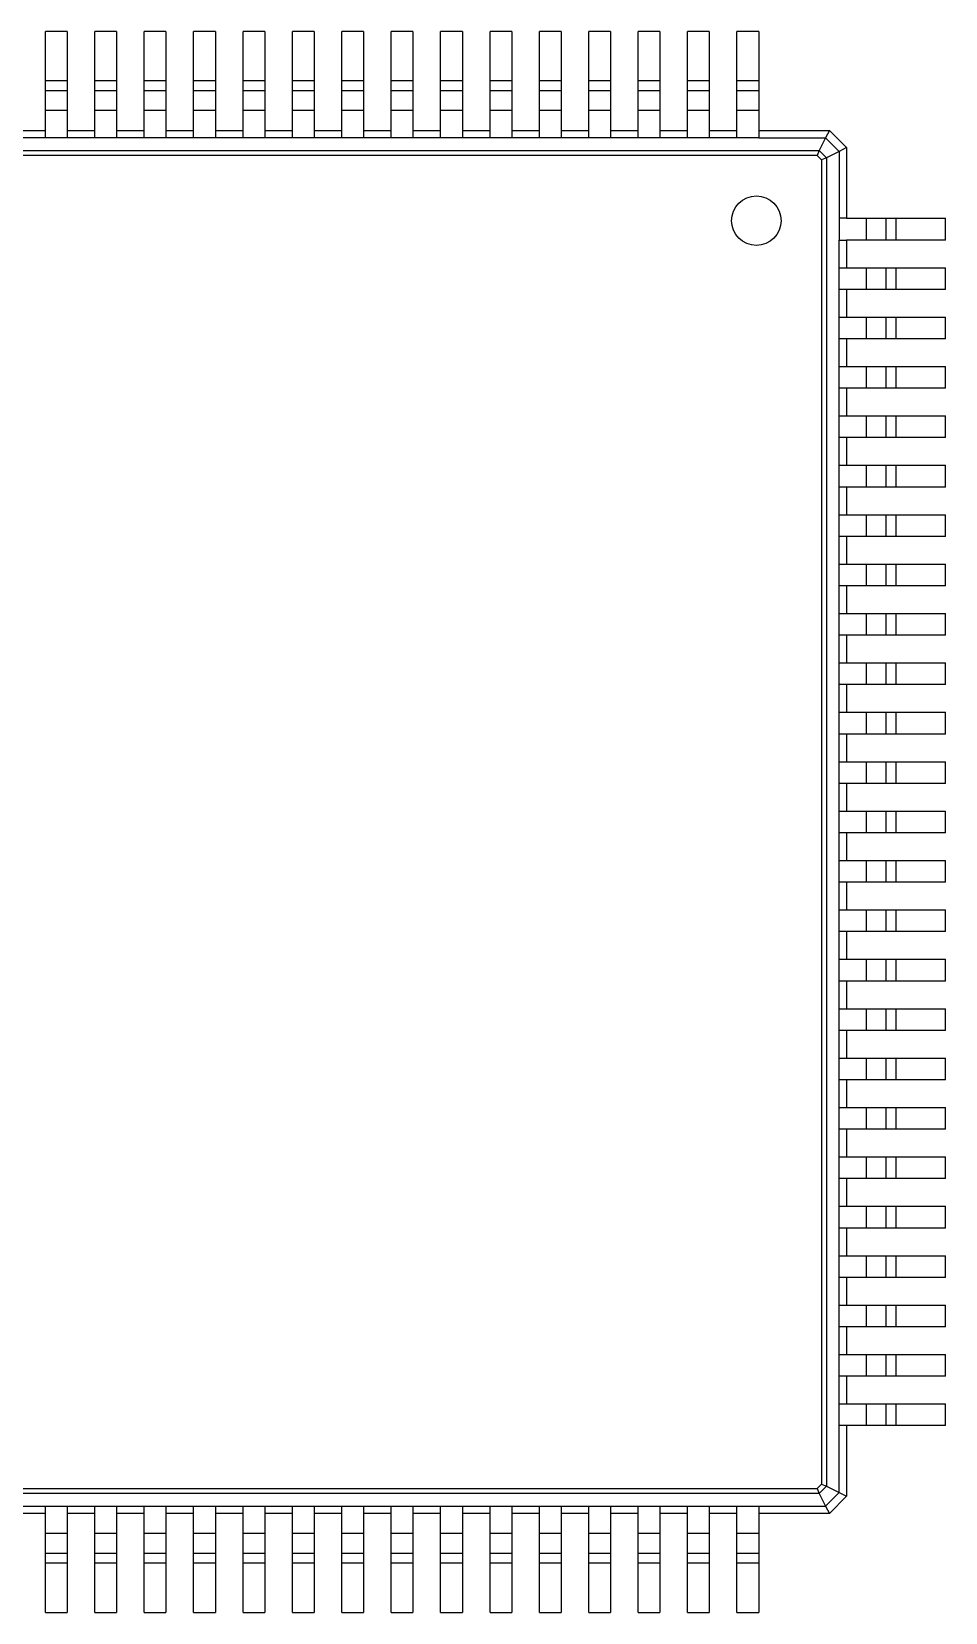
# Model space of a CAD drawing. Header units: millimetres. Extents: x -265 to 612, y -305 to 248.
# Drawn here: x 497.36 to 506.61, y -156.38 to -140.38 of the extents above; entities that cross this region are included whole.
import ezdxf

# ---------------------------------------------------------------- set-up
doc = ezdxf.new("R2010")
doc.units = ezdxf.units.MM
doc.header["$MEASUREMENT"] = 0
doc.layers.add('图层0000', color=7, linetype='Continuous', lineweight=25)

msp = doc.modelspace()

# ---------------------------------------------------------------- linework, layer by layer
at = {"layer": '图层0000', "color": 7, "linetype": 'Continuous', "lineweight": 25}
for p, q in [((497.504, -140.875), (497.504, -140.375)), ((497.724, -140.375), (497.504, -140.375)), ((497.724, -140.375), (497.724, -140.875)), ((498.004, -140.875), (498.004, -140.375)), ((498.224, -140.375), (498.004, -140.375)), ((498.224, -140.375), (498.224, -140.875)), ((498.504, -140.875), (498.504, -140.375)), ((498.724, -140.375), (498.504, -140.375)), ((498.724, -140.375), (498.724, -140.875)), ((499.004, -140.875), (499.004, -140.375)), ((499.224, -140.375), (499.004, -140.375)), ((499.224, -140.375), (499.224, -140.875)), ((499.504, -140.875), (499.504, -140.375)), ((499.724, -140.375), (499.504, -140.375)), ((499.724, -140.375), (499.724, -140.875)), ((500.004, -140.875), (500.004, -140.375)), ((500.224, -140.375), (500.004, -140.375)), ((500.224, -140.375), (500.224, -140.875)), ((500.504, -140.875), (500.504, -140.375)), ((500.724, -140.375), (500.504, -140.375)), ((500.724, -140.375), (500.724, -140.875)), ((501.004, -140.875), (501.004, -140.375)), ((501.224, -140.375), (501.004, -140.375)), ((501.224, -140.375), (501.224, -140.875)), ((501.504, -140.875), (501.504, -140.375)), ((501.724, -140.375), (501.504, -140.375)), ((501.724, -140.375), (501.724, -140.875)), ((502.004, -140.875), (502.004, -140.375)), ((502.224, -140.375), (502.004, -140.375)), ((502.224, -140.375), (502.224, -140.875)), ((502.504, -140.875), (502.504, -140.375)), ((502.724, -140.375), (502.504, -140.375)), ((502.724, -140.375), (502.724, -140.875)), ((503.004, -140.875), (503.004, -140.375)), ((503.224, -140.375), (503.004, -140.375)), ((503.224, -140.375), (503.224, -140.875)), ((503.504, -140.875), (503.504, -140.375)), ((503.724, -140.375), (503.504, -140.375)), ((503.724, -140.375), (503.724, -140.875)), ((504.004, -140.875), (504.004, -140.375)), ((504.224, -140.375), (504.004, -140.375)), ((504.224, -140.375), (504.224, -140.875)), ((504.504, -140.875), (504.504, -140.375)), ((504.724, -140.375), (504.504, -140.375)), ((504.724, -140.375), (504.724, -140.875)), ((497.504, -140.975), (497.504, -140.875)), ((497.724, -140.875), (497.504, -140.875)), ((497.724, -140.875), (497.724, -140.975)), ((498.004, -140.975), (498.004, -140.875)), ((498.224, -140.875), (498.004, -140.875)), ((498.224, -140.875), (498.224, -140.975)), ((498.504, -140.975), (498.504, -140.875)), ((498.724, -140.875), (498.504, -140.875)), ((498.724, -140.875), (498.724, -140.975)), ((499.004, -140.975), (499.004, -140.875)), ((499.224, -140.875), (499.004, -140.875)), ((499.224, -140.875), (499.224, -140.975)), ((499.504, -140.975), (499.504, -140.875)), ((499.724, -140.875), (499.504, -140.875)), ((499.724, -140.875), (499.724, -140.975)), ((500.004, -140.975), (500.004, -140.875)), ((500.224, -140.875), (500.004, -140.875)), ((500.224, -140.875), (500.224, -140.975)), ((500.504, -140.975), (500.504, -140.875)), ((500.724, -140.875), (500.504, -140.875)), ((500.724, -140.875), (500.724, -140.975)), ((501.004, -140.975), (501.004, -140.875)), ((501.224, -140.875), (501.004, -140.875)), ((501.224, -140.875), (501.224, -140.975)), ((501.504, -140.975), (501.504, -140.875)), ((501.724, -140.875), (501.504, -140.875)), ((501.724, -140.875), (501.724, -140.975)), ((502.004, -140.975), (502.004, -140.875)), ((502.224, -140.875), (502.004, -140.875)), ((502.224, -140.875), (502.224, -140.975)), ((502.504, -140.975), (502.504, -140.875)), ((502.724, -140.875), (502.504, -140.875)), ((502.724, -140.875), (502.724, -140.975)), ((503.004, -140.975), (503.004, -140.875)), ((503.224, -140.875), (503.004, -140.875)), ((503.224, -140.875), (503.224, -140.975)), ((503.504, -140.975), (503.504, -140.875)), ((503.724, -140.875), (503.504, -140.875)), ((503.724, -140.875), (503.724, -140.975)), ((504.004, -140.975), (504.004, -140.875)), ((504.224, -140.875), (504.004, -140.875)), ((504.224, -140.875), (504.224, -140.975)), ((504.504, -140.975), (504.504, -140.875)), ((504.724, -140.875), (504.504, -140.875)), ((504.724, -140.875), (504.724, -140.975)), ((497.504, -141.175), (497.504, -140.975)), ((497.724, -140.975), (497.504, -140.975)), ((497.724, -140.975), (497.724, -141.175)), ((498.004, -141.175), (498.004, -140.975)), ((498.224, -140.975), (498.004, -140.975)), ((498.224, -140.975), (498.224, -141.175)), ((498.504, -141.175), (498.504, -140.975)), ((498.724, -140.975), (498.504, -140.975)), ((498.724, -140.975), (498.724, -141.175)), ((499.004, -141.175), (499.004, -140.975)), ((499.224, -140.975), (499.004, -140.975)), ((499.224, -140.975), (499.224, -141.175)), ((499.504, -141.175), (499.504, -140.975)), ((499.724, -140.975), (499.504, -140.975)), ((499.724, -140.975), (499.724, -141.175)), ((500.004, -141.175), (500.004, -140.975)), ((500.224, -140.975), (500.004, -140.975)), ((500.224, -140.975), (500.224, -141.175)), ((500.504, -141.175), (500.504, -140.975)), ((500.724, -140.975), (500.504, -140.975)), ((500.724, -140.975), (500.724, -141.175)), ((501.004, -141.175), (501.004, -140.975)), ((501.224, -140.975), (501.004, -140.975)), ((501.224, -140.975), (501.224, -141.175)), ((501.504, -141.175), (501.504, -140.975)), ((501.724, -140.975), (501.504, -140.975)), ((501.724, -140.975), (501.724, -141.175)), ((502.004, -141.175), (502.004, -140.975)), ((502.224, -140.975), (502.004, -140.975)), ((502.224, -140.975), (502.224, -141.175)), ((502.504, -141.175), (502.504, -140.975)), ((502.724, -140.975), (502.504, -140.975)), ((502.724, -140.975), (502.724, -141.175)), ((503.004, -141.175), (503.004, -140.975)), ((503.224, -140.975), (503.004, -140.975)), ((503.224, -140.975), (503.224, -141.175)), ((503.504, -141.175), (503.504, -140.975)), ((503.724, -140.975), (503.504, -140.975)), ((503.724, -140.975), (503.724, -141.175)), ((504.004, -141.175), (504.004, -140.975)), ((504.224, -140.975), (504.004, -140.975)), ((504.224, -140.975), (504.224, -141.175)), ((504.504, -141.175), (504.504, -140.975)), ((504.724, -140.975), (504.504, -140.975)), ((504.724, -140.975), (504.724, -141.175)), ((497.504, -141.375), (497.504, -141.175)), ((497.724, -141.175), (497.504, -141.175)), ((497.724, -141.175), (497.724, -141.375)), ((498.004, -141.375), (498.004, -141.175)), ((498.224, -141.175), (498.004, -141.175)), ((498.224, -141.175), (498.224, -141.375)), ((498.504, -141.375), (498.504, -141.175)), ((498.724, -141.175), (498.504, -141.175)), ((498.724, -141.175), (498.724, -141.375)), ((499.004, -141.375), (499.004, -141.175)), ((499.224, -141.175), (499.004, -141.175)), ((499.224, -141.175), (499.224, -141.375)), ((499.504, -141.375), (499.504, -141.175)), ((499.724, -141.175), (499.504, -141.175)), ((499.724, -141.175), (499.724, -141.375)), ((500.004, -141.375), (500.004, -141.175)), ((500.224, -141.175), (500.004, -141.175)), ((500.224, -141.175), (500.224, -141.375)), ((500.504, -141.375), (500.504, -141.175)), ((500.724, -141.175), (500.504, -141.175)), ((500.724, -141.175), (500.724, -141.375)), ((501.004, -141.375), (501.004, -141.175)), ((501.224, -141.175), (501.004, -141.175)), ((501.224, -141.175), (501.224, -141.375)), ((501.504, -141.375), (501.504, -141.175)), ((501.724, -141.175), (501.504, -141.175)), ((501.724, -141.175), (501.724, -141.375)), ((502.004, -141.375), (502.004, -141.175)), ((502.224, -141.175), (502.004, -141.175)), ((502.224, -141.175), (502.224, -141.375)), ((502.504, -141.375), (502.504, -141.175)), ((502.724, -141.175), (502.504, -141.175)), ((502.724, -141.175), (502.724, -141.375)), ((503.004, -141.375), (503.004, -141.175)), ((503.224, -141.175), (503.004, -141.175)), ((503.224, -141.175), (503.224, -141.375)), ((503.504, -141.375), (503.504, -141.175)), ((503.724, -141.175), (503.504, -141.175)), ((503.724, -141.175), (503.724, -141.375)), ((504.004, -141.375), (504.004, -141.175)), ((504.224, -141.175), (504.004, -141.175)), ((504.224, -141.175), (504.224, -141.375)), ((504.504, -141.375), (504.504, -141.175)), ((504.724, -141.175), (504.504, -141.175)), ((504.724, -141.175), (504.724, -141.375)), ((497.224, -141.375), (497.504, -141.375)), ((497.504, -141.45), (497.504, -141.375)), ((497.724, -141.375), (498.004, -141.375)), ((497.724, -141.375), (497.724, -141.45)), ((498.004, -141.45), (498.004, -141.375)), ((498.224, -141.375), (498.504, -141.375)), ((498.224, -141.375), (498.224, -141.45)), ((498.504, -141.45), (498.504, -141.375)), ((498.724, -141.375), (499.004, -141.375)), ((498.724, -141.375), (498.724, -141.45)), ((499.004, -141.45), (499.004, -141.375)), ((499.224, -141.375), (499.504, -141.375)), ((499.224, -141.375), (499.224, -141.45)), ((499.504, -141.45), (499.504, -141.375)), ((499.724, -141.375), (500.004, -141.375)), ((499.724, -141.375), (499.724, -141.45)), ((500.004, -141.45), (500.004, -141.375)), ((500.224, -141.375), (500.504, -141.375)), ((500.224, -141.375), (500.224, -141.45)), ((500.504, -141.45), (500.504, -141.375)), ((500.724, -141.375), (501.004, -141.375)), ((500.724, -141.375), (500.724, -141.45)), ((501.004, -141.45), (501.004, -141.375)), ((501.224, -141.375), (501.504, -141.375)), ((501.224, -141.375), (501.224, -141.45)), ((501.504, -141.45), (501.504, -141.375)), ((501.724, -141.375), (502.004, -141.375)), ((501.724, -141.375), (501.724, -141.45)), ((502.004, -141.45), (502.004, -141.375)), ((502.224, -141.375), (502.504, -141.375)), ((502.224, -141.375), (502.224, -141.45)), ((502.504, -141.45), (502.504, -141.375)), ((502.724, -141.375), (503.004, -141.375)), ((502.724, -141.375), (502.724, -141.45)), ((503.004, -141.45), (503.004, -141.375)), ((503.224, -141.375), (503.504, -141.375)), ((503.224, -141.375), (503.224, -141.45)), ((503.504, -141.45), (503.504, -141.375)), ((503.724, -141.375), (504.004, -141.375)), ((503.724, -141.375), (503.724, -141.45)), ((504.004, -141.45), (504.004, -141.375)), ((504.224, -141.375), (504.504, -141.375)), ((504.224, -141.375), (504.224, -141.45)), ((504.504, -141.45), (504.504, -141.375)), ((504.724, -141.375), (505.439, -141.375)), ((504.724, -141.375), (504.724, -141.45)), ((505.439, -141.375), (505.401, -141.45)), ((505.439, -141.375), (505.614, -141.55)), ((491.891, -141.58), (505.336, -141.58)), ((497.504, -141.45), (497.224, -141.45)), ((497.724, -141.45), (497.504, -141.45)), ((498.004, -141.45), (497.724, -141.45)), ((498.224, -141.45), (498.004, -141.45)), ((498.504, -141.45), (498.224, -141.45)), ((498.724, -141.45), (498.504, -141.45)), ((499.004, -141.45), (498.724, -141.45)), ((499.224, -141.45), (499.004, -141.45)), ((499.504, -141.45), (499.224, -141.45)), ((499.724, -141.45), (499.504, -141.45)), ((500.004, -141.45), (499.724, -141.45)), ((500.224, -141.45), (500.004, -141.45)), ((500.504, -141.45), (500.224, -141.45)), ((500.724, -141.45), (500.504, -141.45)), ((501.004, -141.45), (500.724, -141.45)), ((501.224, -141.45), (501.004, -141.45)), ((501.504, -141.45), (501.224, -141.45)), ((501.724, -141.45), (501.504, -141.45)), ((502.004, -141.45), (501.724, -141.45)), ((502.224, -141.45), (502.004, -141.45)), ((502.504, -141.45), (502.224, -141.45)), ((502.724, -141.45), (502.504, -141.45)), ((503.004, -141.45), (502.724, -141.45)), ((503.224, -141.45), (503.004, -141.45)), ((503.504, -141.45), (503.224, -141.45)), ((503.724, -141.45), (503.504, -141.45)), ((504.004, -141.45), (503.724, -141.45)), ((504.224, -141.45), (504.004, -141.45)), ((504.504, -141.45), (504.224, -141.45)), ((504.724, -141.45), (504.504, -141.45)), ((504.724, -141.45), (505.401, -141.45)), ((505.336, -141.58), (505.316, -141.629)), ((505.401, -141.45), (505.336, -141.58)), ((505.336, -141.58), (505.409, -141.653)), ((505.401, -141.45), (505.539, -141.588)), ((505.539, -141.588), (505.409, -141.653)), ((505.614, -141.55), (505.539, -141.588)), ((505.539, -141.588), (505.539, -142.265)), ((505.614, -141.55), (505.614, -142.265)), ((505.316, -141.629), (491.911, -141.629)), ((505.316, -141.629), (505.36, -141.673)), ((505.409, -141.653), (505.36, -141.673)), ((505.36, -141.673), (505.36, -155.078)), ((505.409, -141.653), (505.409, -155.098)), ((505.539, -142.265), (505.539, -142.485)), ((505.614, -142.265), (505.539, -142.265)), ((505.614, -142.265), (505.814, -142.265)), ((505.814, -142.265), (506.014, -142.265)), ((505.814, -142.485), (505.814, -142.265)), ((506.014, -142.265), (506.114, -142.265)), ((506.014, -142.485), (506.014, -142.265)), ((506.014, -142.485), (506.014, -142.265)), ((506.114, -142.265), (506.614, -142.265)), ((506.114, -142.485), (506.114, -142.265)), ((506.614, -142.485), (506.614, -142.265)), ((505.539, -142.765), (505.539, -142.485)), ((505.539, -142.485), (505.614, -142.485)), ((505.814, -142.485), (505.614, -142.485)), ((505.614, -142.485), (505.614, -142.765)), ((506.014, -142.485), (505.814, -142.485)), ((506.114, -142.485), (506.014, -142.485)), ((506.614, -142.485), (506.114, -142.485)), ((505.539, -142.985), (505.539, -142.765)), ((505.539, -142.765), (505.614, -142.765)), ((505.614, -142.765), (505.814, -142.765)), ((505.814, -142.765), (506.014, -142.765)), ((505.814, -142.985), (505.814, -142.765)), ((506.014, -142.765), (506.114, -142.765)), ((506.014, -142.985), (506.014, -142.765)), ((506.014, -142.985), (506.014, -142.765)), ((506.114, -142.765), (506.614, -142.765)), ((506.114, -142.985), (506.114, -142.765)), ((506.614, -142.985), (506.614, -142.765)), ((505.539, -143.265), (505.539, -142.985)), ((505.614, -142.985), (505.539, -142.985)), ((505.614, -142.985), (505.614, -143.265)), ((505.814, -142.985), (505.614, -142.985)), ((506.014, -142.985), (505.814, -142.985)), ((506.114, -142.985), (506.014, -142.985)), ((506.614, -142.985), (506.114, -142.985)), ((505.539, -143.485), (505.539, -143.265)), ((505.539, -143.265), (505.614, -143.265)), ((505.614, -143.265), (505.814, -143.265)), ((505.814, -143.265), (506.014, -143.265)), ((505.814, -143.485), (505.814, -143.265)), ((506.014, -143.265), (506.114, -143.265)), ((506.014, -143.485), (506.014, -143.265)), ((506.014, -143.485), (506.014, -143.265)), ((506.114, -143.265), (506.614, -143.265)), ((506.114, -143.485), (506.114, -143.265)), ((506.614, -143.485), (506.614, -143.265)), ((505.539, -143.765), (505.539, -143.485)), ((505.614, -143.485), (505.539, -143.485)), ((505.614, -143.485), (505.614, -143.765)), ((505.814, -143.485), (505.614, -143.485)), ((506.014, -143.485), (505.814, -143.485)), ((506.114, -143.485), (506.014, -143.485)), ((506.614, -143.485), (506.114, -143.485)), ((505.539, -143.985), (505.539, -143.765)), ((505.539, -143.765), (505.614, -143.765)), ((505.614, -143.765), (505.814, -143.765)), ((505.814, -143.765), (506.014, -143.765)), ((505.814, -143.985), (505.814, -143.765)), ((506.014, -143.765), (506.114, -143.765)), ((506.014, -143.985), (506.014, -143.765)), ((506.014, -143.985), (506.014, -143.765)), ((506.114, -143.765), (506.614, -143.765)), ((506.114, -143.985), (506.114, -143.765)), ((506.614, -143.985), (506.614, -143.765)), ((505.539, -144.265), (505.539, -143.985)), ((505.614, -143.985), (505.539, -143.985)), ((505.614, -143.985), (505.614, -144.265)), ((505.814, -143.985), (505.614, -143.985)), ((506.014, -143.985), (505.814, -143.985)), ((506.114, -143.985), (506.014, -143.985)), ((506.614, -143.985), (506.114, -143.985)), ((505.539, -144.485), (505.539, -144.265)), ((505.539, -144.265), (505.614, -144.265)), ((505.614, -144.265), (505.814, -144.265)), ((505.814, -144.265), (506.014, -144.265)), ((505.814, -144.485), (505.814, -144.265)), ((506.014, -144.265), (506.114, -144.265)), ((506.014, -144.485), (506.014, -144.265)), ((506.014, -144.485), (506.014, -144.265)), ((506.114, -144.265), (506.614, -144.265)), ((506.114, -144.485), (506.114, -144.265)), ((506.614, -144.485), (506.614, -144.265)), ((505.539, -144.765), (505.539, -144.485)), ((505.614, -144.485), (505.539, -144.485)), ((505.614, -144.485), (505.614, -144.765)), ((505.814, -144.485), (505.614, -144.485)), ((506.014, -144.485), (505.814, -144.485)), ((506.114, -144.485), (506.014, -144.485)), ((506.614, -144.485), (506.114, -144.485)), ((505.539, -144.985), (505.539, -144.765)), ((505.539, -144.765), (505.614, -144.765)), ((505.614, -144.765), (505.814, -144.765)), ((505.814, -144.765), (506.014, -144.765)), ((505.814, -144.985), (505.814, -144.765)), ((506.014, -144.765), (506.114, -144.765)), ((506.014, -144.985), (506.014, -144.765)), ((506.014, -144.985), (506.014, -144.765)), ((506.114, -144.765), (506.614, -144.765)), ((506.114, -144.985), (506.114, -144.765)), ((506.614, -144.985), (506.614, -144.765)), ((505.539, -145.265), (505.539, -144.985)), ((505.614, -144.985), (505.539, -144.985)), ((505.614, -144.985), (505.614, -145.265)), ((505.814, -144.985), (505.614, -144.985)), ((506.014, -144.985), (505.814, -144.985)), ((506.114, -144.985), (506.014, -144.985)), ((506.614, -144.985), (506.114, -144.985)), ((505.539, -145.485), (505.539, -145.265)), ((505.539, -145.265), (505.614, -145.265)), ((505.614, -145.265), (505.814, -145.265)), ((505.814, -145.265), (506.014, -145.265)), ((505.814, -145.485), (505.814, -145.265)), ((506.014, -145.265), (506.114, -145.265)), ((506.014, -145.485), (506.014, -145.265)), ((506.014, -145.485), (506.014, -145.265)), ((506.114, -145.265), (506.614, -145.265)), ((506.114, -145.485), (506.114, -145.265)), ((506.614, -145.485), (506.614, -145.265)), ((505.539, -145.765), (505.539, -145.485)), ((505.614, -145.485), (505.539, -145.485)), ((505.614, -145.485), (505.614, -145.765)), ((505.814, -145.485), (505.614, -145.485)), ((506.014, -145.485), (505.814, -145.485)), ((506.114, -145.485), (506.014, -145.485)), ((506.614, -145.485), (506.114, -145.485)), ((505.539, -145.985), (505.539, -145.765)), ((505.539, -145.765), (505.614, -145.765)), ((505.614, -145.765), (505.814, -145.765)), ((505.814, -145.765), (506.014, -145.765)), ((505.814, -145.985), (505.814, -145.765)), ((506.014, -145.765), (506.114, -145.765)), ((506.014, -145.985), (506.014, -145.765)), ((506.014, -145.985), (506.014, -145.765)), ((506.114, -145.765), (506.614, -145.765)), ((506.114, -145.985), (506.114, -145.765)), ((506.614, -145.985), (506.614, -145.765)), ((505.539, -146.265), (505.539, -145.985)), ((505.614, -145.985), (505.539, -145.985)), ((505.614, -145.985), (505.614, -146.265)), ((505.814, -145.985), (505.614, -145.985)), ((506.014, -145.985), (505.814, -145.985)), ((506.114, -145.985), (506.014, -145.985)), ((506.614, -145.985), (506.114, -145.985)), ((505.539, -146.485), (505.539, -146.265)), ((505.539, -146.265), (505.614, -146.265)), ((505.614, -146.265), (505.814, -146.265)), ((505.814, -146.265), (506.014, -146.265)), ((505.814, -146.485), (505.814, -146.265)), ((506.014, -146.265), (506.114, -146.265)), ((506.014, -146.485), (506.014, -146.265)), ((506.014, -146.485), (506.014, -146.265)), ((506.114, -146.265), (506.614, -146.265)), ((506.114, -146.485), (506.114, -146.265)), ((506.614, -146.485), (506.614, -146.265)), ((505.539, -146.765), (505.539, -146.485)), ((505.614, -146.485), (505.539, -146.485)), ((505.614, -146.485), (505.614, -146.765)), ((505.814, -146.485), (505.614, -146.485)), ((506.014, -146.485), (505.814, -146.485)), ((506.114, -146.485), (506.014, -146.485)), ((506.614, -146.485), (506.114, -146.485)), ((505.539, -146.985), (505.539, -146.765)), ((505.539, -146.765), (505.614, -146.765)), ((505.614, -146.765), (505.814, -146.765)), ((505.814, -146.765), (506.014, -146.765)), ((505.814, -146.985), (505.814, -146.765)), ((506.014, -146.765), (506.114, -146.765)), ((506.014, -146.985), (506.014, -146.765)), ((506.014, -146.985), (506.014, -146.765)), ((506.114, -146.765), (506.614, -146.765)), ((506.114, -146.985), (506.114, -146.765)), ((506.614, -146.985), (506.614, -146.765)), ((505.539, -147.265), (505.539, -146.985)), ((505.614, -146.985), (505.539, -146.985)), ((505.614, -146.985), (505.614, -147.265)), ((505.814, -146.985), (505.614, -146.985)), ((506.014, -146.985), (505.814, -146.985)), ((506.114, -146.985), (506.014, -146.985)), ((506.614, -146.985), (506.114, -146.985)), ((505.539, -147.485), (505.539, -147.265)), ((505.539, -147.265), (505.614, -147.265)), ((505.614, -147.265), (505.814, -147.265)), ((505.814, -147.265), (506.014, -147.265)), ((505.814, -147.485), (505.814, -147.265)), ((506.014, -147.265), (506.114, -147.265)), ((506.014, -147.485), (506.014, -147.265)), ((506.014, -147.485), (506.014, -147.265)), ((506.114, -147.265), (506.614, -147.265)), ((506.114, -147.485), (506.114, -147.265)), ((506.614, -147.485), (506.614, -147.265)), ((505.539, -147.765), (505.539, -147.485)), ((505.614, -147.485), (505.539, -147.485)), ((505.614, -147.485), (505.614, -147.765)), ((505.814, -147.485), (505.614, -147.485)), ((506.014, -147.485), (505.814, -147.485)), ((506.114, -147.485), (506.014, -147.485)), ((506.614, -147.485), (506.114, -147.485)), ((505.539, -147.985), (505.539, -147.765)), ((505.539, -147.765), (505.614, -147.765)), ((505.614, -147.765), (505.814, -147.765)), ((505.814, -147.765), (506.014, -147.765)), ((505.814, -147.985), (505.814, -147.765)), ((506.014, -147.765), (506.114, -147.765)), ((506.014, -147.985), (506.014, -147.765)), ((506.014, -147.985), (506.014, -147.765)), ((506.114, -147.765), (506.614, -147.765)), ((506.114, -147.985), (506.114, -147.765)), ((506.614, -147.985), (506.614, -147.765)), ((505.539, -148.265), (505.539, -147.985)), ((505.614, -147.985), (505.539, -147.985)), ((505.614, -147.985), (505.614, -148.265)), ((505.814, -147.985), (505.614, -147.985)), ((506.014, -147.985), (505.814, -147.985)), ((506.114, -147.985), (506.014, -147.985)), ((506.614, -147.985), (506.114, -147.985)), ((505.539, -148.485), (505.539, -148.265)), ((505.539, -148.265), (505.614, -148.265)), ((505.614, -148.265), (505.814, -148.265)), ((505.814, -148.265), (506.014, -148.265)), ((505.814, -148.485), (505.814, -148.265)), ((506.014, -148.265), (506.114, -148.265)), ((506.014, -148.485), (506.014, -148.265)), ((506.014, -148.485), (506.014, -148.265)), ((506.114, -148.265), (506.614, -148.265)), ((506.114, -148.485), (506.114, -148.265)), ((506.614, -148.485), (506.614, -148.265)), ((505.539, -148.765), (505.539, -148.485)), ((505.614, -148.485), (505.539, -148.485)), ((505.614, -148.485), (505.614, -148.765)), ((505.814, -148.485), (505.614, -148.485)), ((506.014, -148.485), (505.814, -148.485)), ((506.114, -148.485), (506.014, -148.485)), ((506.614, -148.485), (506.114, -148.485)), ((505.539, -148.985), (505.539, -148.765)), ((505.539, -148.765), (505.614, -148.765)), ((505.614, -148.765), (505.814, -148.765)), ((505.814, -148.765), (506.014, -148.765)), ((505.814, -148.985), (505.814, -148.765)), ((506.014, -148.765), (506.114, -148.765)), ((506.014, -148.985), (506.014, -148.765)), ((506.014, -148.985), (506.014, -148.765)), ((506.114, -148.765), (506.614, -148.765)), ((506.114, -148.985), (506.114, -148.765)), ((506.614, -148.985), (506.614, -148.765)), ((505.539, -149.265), (505.539, -148.985)), ((505.614, -148.985), (505.539, -148.985)), ((505.614, -148.985), (505.614, -149.265)), ((505.814, -148.985), (505.614, -148.985)), ((506.014, -148.985), (505.814, -148.985)), ((506.114, -148.985), (506.014, -148.985)), ((506.614, -148.985), (506.114, -148.985)), ((505.539, -149.485), (505.539, -149.265)), ((505.539, -149.265), (505.614, -149.265)), ((505.614, -149.265), (505.814, -149.265)), ((505.814, -149.265), (506.014, -149.265)), ((505.814, -149.485), (505.814, -149.265)), ((506.014, -149.265), (506.114, -149.265)), ((506.014, -149.485), (506.014, -149.265)), ((506.014, -149.485), (506.014, -149.265)), ((506.114, -149.265), (506.614, -149.265)), ((506.114, -149.485), (506.114, -149.265)), ((506.614, -149.485), (506.614, -149.265)), ((505.539, -149.765), (505.539, -149.485)), ((505.614, -149.485), (505.539, -149.485)), ((505.614, -149.485), (505.614, -149.765)), ((505.814, -149.485), (505.614, -149.485)), ((506.014, -149.485), (505.814, -149.485)), ((506.114, -149.485), (506.014, -149.485)), ((506.614, -149.485), (506.114, -149.485)), ((505.539, -149.985), (505.539, -149.765)), ((505.539, -149.765), (505.614, -149.765)), ((505.614, -149.765), (505.814, -149.765)), ((505.814, -149.765), (506.014, -149.765)), ((505.814, -149.985), (505.814, -149.765)), ((506.014, -149.765), (506.114, -149.765)), ((506.014, -149.985), (506.014, -149.765)), ((506.014, -149.985), (506.014, -149.765)), ((506.114, -149.765), (506.614, -149.765)), ((506.114, -149.985), (506.114, -149.765)), ((506.614, -149.985), (506.614, -149.765)), ((505.539, -150.265), (505.539, -149.985)), ((505.614, -149.985), (505.539, -149.985)), ((505.614, -149.985), (505.614, -150.265)), ((505.814, -149.985), (505.614, -149.985)), ((506.014, -149.985), (505.814, -149.985)), ((506.114, -149.985), (506.014, -149.985)), ((506.614, -149.985), (506.114, -149.985)), ((505.539, -150.485), (505.539, -150.265)), ((505.539, -150.265), (505.614, -150.265)), ((505.614, -150.265), (505.814, -150.265)), ((505.814, -150.265), (506.014, -150.265)), ((505.814, -150.485), (505.814, -150.265)), ((506.014, -150.265), (506.114, -150.265)), ((506.014, -150.485), (506.014, -150.265)), ((506.014, -150.485), (506.014, -150.265)), ((506.114, -150.265), (506.614, -150.265)), ((506.114, -150.485), (506.114, -150.265)), ((506.614, -150.485), (506.614, -150.265)), ((505.539, -150.765), (505.539, -150.485)), ((505.614, -150.485), (505.539, -150.485)), ((505.614, -150.485), (505.614, -150.765)), ((505.814, -150.485), (505.614, -150.485)), ((506.014, -150.485), (505.814, -150.485)), ((506.114, -150.485), (506.014, -150.485)), ((506.614, -150.485), (506.114, -150.485)), ((505.539, -150.985), (505.539, -150.765)), ((505.539, -150.765), (505.614, -150.765)), ((505.614, -150.765), (505.814, -150.765)), ((505.814, -150.765), (506.014, -150.765)), ((505.814, -150.985), (505.814, -150.765)), ((506.014, -150.765), (506.114, -150.765)), ((506.014, -150.985), (506.014, -150.765)), ((506.014, -150.985), (506.014, -150.765)), ((506.114, -150.765), (506.614, -150.765)), ((506.114, -150.985), (506.114, -150.765)), ((506.614, -150.985), (506.614, -150.765)), ((505.539, -151.265), (505.539, -150.985)), ((505.614, -150.985), (505.539, -150.985)), ((505.614, -150.985), (505.614, -151.265)), ((505.814, -150.985), (505.614, -150.985)), ((506.014, -150.985), (505.814, -150.985)), ((506.114, -150.985), (506.014, -150.985)), ((506.614, -150.985), (506.114, -150.985)), ((505.539, -151.485), (505.539, -151.265)), ((505.539, -151.265), (505.614, -151.265)), ((505.614, -151.265), (505.814, -151.265)), ((505.814, -151.265), (506.014, -151.265)), ((505.814, -151.485), (505.814, -151.265)), ((506.014, -151.265), (506.114, -151.265)), ((506.014, -151.485), (506.014, -151.265)), ((506.014, -151.485), (506.014, -151.265)), ((506.114, -151.265), (506.614, -151.265)), ((506.114, -151.485), (506.114, -151.265)), ((506.614, -151.485), (506.614, -151.265)), ((505.539, -151.765), (505.539, -151.485)), ((505.614, -151.485), (505.539, -151.485)), ((505.614, -151.485), (505.614, -151.765)), ((505.814, -151.485), (505.614, -151.485)), ((506.014, -151.485), (505.814, -151.485)), ((506.114, -151.485), (506.014, -151.485)), ((506.614, -151.485), (506.114, -151.485)), ((505.539, -151.985), (505.539, -151.765)), ((505.539, -151.765), (505.614, -151.765)), ((505.614, -151.765), (505.814, -151.765)), ((505.814, -151.765), (506.014, -151.765)), ((505.814, -151.985), (505.814, -151.765)), ((506.014, -151.765), (506.114, -151.765)), ((506.014, -151.985), (506.014, -151.765)), ((506.014, -151.985), (506.014, -151.765)), ((506.114, -151.765), (506.614, -151.765)), ((506.114, -151.985), (506.114, -151.765)), ((506.614, -151.985), (506.614, -151.765)), ((505.539, -152.265), (505.539, -151.985)), ((505.614, -151.985), (505.539, -151.985)), ((505.614, -151.985), (505.614, -152.265)), ((505.814, -151.985), (505.614, -151.985)), ((506.014, -151.985), (505.814, -151.985)), ((506.114, -151.985), (506.014, -151.985)), ((506.614, -151.985), (506.114, -151.985)), ((505.539, -152.485), (505.539, -152.265)), ((505.539, -152.265), (505.614, -152.265)), ((505.614, -152.265), (505.814, -152.265)), ((505.814, -152.265), (506.014, -152.265)), ((505.814, -152.485), (505.814, -152.265)), ((506.014, -152.265), (506.114, -152.265)), ((506.014, -152.485), (506.014, -152.265)), ((506.014, -152.485), (506.014, -152.265)), ((506.114, -152.265), (506.614, -152.265)), ((506.114, -152.485), (506.114, -152.265)), ((506.614, -152.485), (506.614, -152.265)), ((505.539, -152.765), (505.539, -152.485)), ((505.614, -152.485), (505.539, -152.485)), ((505.614, -152.485), (505.614, -152.765)), ((505.814, -152.485), (505.614, -152.485)), ((506.014, -152.485), (505.814, -152.485)), ((506.114, -152.485), (506.014, -152.485)), ((506.614, -152.485), (506.114, -152.485)), ((505.539, -152.985), (505.539, -152.765)), ((505.539, -152.765), (505.614, -152.765)), ((505.614, -152.765), (505.814, -152.765)), ((505.814, -152.765), (506.014, -152.765)), ((505.814, -152.985), (505.814, -152.765)), ((506.014, -152.765), (506.114, -152.765)), ((506.014, -152.985), (506.014, -152.765)), ((506.014, -152.985), (506.014, -152.765)), ((506.114, -152.765), (506.614, -152.765)), ((506.114, -152.985), (506.114, -152.765)), ((506.614, -152.985), (506.614, -152.765)), ((505.539, -153.265), (505.539, -152.985)), ((505.614, -152.985), (505.539, -152.985)), ((505.614, -152.985), (505.614, -153.265)), ((505.814, -152.985), (505.614, -152.985)), ((506.014, -152.985), (505.814, -152.985)), ((506.114, -152.985), (506.014, -152.985)), ((506.614, -152.985), (506.114, -152.985)), ((505.539, -153.485), (505.539, -153.265)), ((505.539, -153.265), (505.614, -153.265)), ((505.614, -153.265), (505.814, -153.265)), ((505.814, -153.265), (506.014, -153.265)), ((505.814, -153.485), (505.814, -153.265)), ((506.014, -153.265), (506.114, -153.265)), ((506.014, -153.485), (506.014, -153.265)), ((506.014, -153.485), (506.014, -153.265)), ((506.114, -153.265), (506.614, -153.265)), ((506.114, -153.485), (506.114, -153.265)), ((506.614, -153.485), (506.614, -153.265)), ((505.539, -153.765), (505.539, -153.485)), ((505.614, -153.485), (505.539, -153.485)), ((505.614, -153.485), (505.614, -153.765)), ((505.814, -153.485), (505.614, -153.485)), ((506.014, -153.485), (505.814, -153.485)), ((506.114, -153.485), (506.014, -153.485)), ((506.614, -153.485), (506.114, -153.485)), ((505.539, -153.985), (505.539, -153.765)), ((505.539, -153.765), (505.614, -153.765)), ((505.614, -153.765), (505.814, -153.765)), ((505.814, -153.765), (506.014, -153.765)), ((505.814, -153.985), (505.814, -153.765)), ((506.014, -153.765), (506.114, -153.765)), ((506.014, -153.985), (506.014, -153.765)), ((506.014, -153.985), (506.014, -153.765)), ((506.114, -153.765), (506.614, -153.765)), ((506.114, -153.985), (506.114, -153.765)), ((506.614, -153.985), (506.614, -153.765)), ((505.539, -154.265), (505.539, -153.985)), ((505.614, -153.985), (505.539, -153.985)), ((505.614, -153.985), (505.614, -154.265)), ((505.814, -153.985), (505.614, -153.985)), ((506.014, -153.985), (505.814, -153.985)), ((506.114, -153.985), (506.014, -153.985)), ((506.614, -153.985), (506.114, -153.985)), ((505.539, -154.485), (505.539, -154.265)), ((505.539, -154.265), (505.614, -154.265)), ((505.614, -154.265), (505.814, -154.265)), ((505.814, -154.265), (506.014, -154.265)), ((505.814, -154.485), (505.814, -154.265)), ((506.014, -154.265), (506.114, -154.265)), ((506.014, -154.485), (506.014, -154.265)), ((506.014, -154.485), (506.014, -154.265)), ((506.114, -154.265), (506.614, -154.265)), ((506.114, -154.485), (506.114, -154.265)), ((506.614, -154.485), (506.614, -154.265)), ((505.539, -155.163), (505.539, -154.485)), ((505.614, -154.485), (505.539, -154.485)), ((505.614, -154.485), (505.614, -155.2)), ((505.814, -154.485), (505.614, -154.485)), ((506.014, -154.485), (505.814, -154.485)), ((506.114, -154.485), (506.014, -154.485)), ((506.614, -154.485), (506.114, -154.485)), ((505.336, -155.171), (491.891, -155.171)), ((491.911, -155.122), (505.316, -155.122)), ((505.36, -155.078), (505.316, -155.122)), ((505.316, -155.122), (505.336, -155.171)), ((505.409, -155.098), (505.336, -155.171)), ((505.336, -155.171), (505.401, -155.3)), ((505.36, -155.078), (505.409, -155.098)), ((505.401, -155.3), (505.539, -155.163)), ((505.409, -155.098), (505.539, -155.163)), ((505.539, -155.163), (505.614, -155.2)), ((497.224, -155.3), (497.504, -155.3)), ((497.504, -155.3), (497.724, -155.3)), ((497.504, -155.375), (497.504, -155.3)), ((497.724, -155.3), (498.004, -155.3)), ((497.724, -155.3), (497.724, -155.375)), ((498.004, -155.3), (498.224, -155.3)), ((498.004, -155.375), (498.004, -155.3)), ((498.224, -155.3), (498.504, -155.3)), ((498.224, -155.3), (498.224, -155.375)), ((498.504, -155.3), (498.724, -155.3)), ((498.504, -155.375), (498.504, -155.3)), ((498.724, -155.3), (499.004, -155.3)), ((498.724, -155.3), (498.724, -155.375)), ((499.004, -155.3), (499.224, -155.3)), ((499.004, -155.375), (499.004, -155.3)), ((499.224, -155.3), (499.504, -155.3)), ((499.224, -155.3), (499.224, -155.375)), ((499.504, -155.3), (499.724, -155.3)), ((499.504, -155.375), (499.504, -155.3)), ((499.724, -155.3), (500.004, -155.3)), ((499.724, -155.3), (499.724, -155.375)), ((500.004, -155.3), (500.224, -155.3)), ((500.004, -155.375), (500.004, -155.3)), ((500.224, -155.3), (500.504, -155.3)), ((500.224, -155.3), (500.224, -155.375)), ((500.504, -155.3), (500.724, -155.3)), ((500.504, -155.375), (500.504, -155.3)), ((500.724, -155.3), (501.004, -155.3)), ((500.724, -155.3), (500.724, -155.375)), ((501.004, -155.3), (501.224, -155.3)), ((501.004, -155.375), (501.004, -155.3)), ((501.224, -155.3), (501.504, -155.3)), ((501.224, -155.3), (501.224, -155.375)), ((501.504, -155.3), (501.724, -155.3)), ((501.504, -155.375), (501.504, -155.3)), ((501.724, -155.3), (502.004, -155.3)), ((501.724, -155.3), (501.724, -155.375)), ((502.004, -155.3), (502.224, -155.3)), ((502.004, -155.375), (502.004, -155.3)), ((502.224, -155.3), (502.504, -155.3)), ((502.224, -155.3), (502.224, -155.375)), ((502.504, -155.3), (502.724, -155.3)), ((502.504, -155.375), (502.504, -155.3)), ((502.724, -155.3), (503.004, -155.3)), ((502.724, -155.3), (502.724, -155.375)), ((503.004, -155.3), (503.224, -155.3)), ((503.004, -155.375), (503.004, -155.3)), ((503.224, -155.3), (503.504, -155.3)), ((503.224, -155.3), (503.224, -155.375)), ((503.504, -155.3), (503.724, -155.3)), ((503.504, -155.375), (503.504, -155.3)), ((503.724, -155.3), (504.004, -155.3)), ((503.724, -155.3), (503.724, -155.375)), ((504.004, -155.3), (504.224, -155.3)), ((504.004, -155.375), (504.004, -155.3)), ((504.224, -155.3), (504.504, -155.3)), ((504.224, -155.3), (504.224, -155.375)), ((504.504, -155.3), (504.724, -155.3)), ((504.504, -155.375), (504.504, -155.3)), ((504.724, -155.3), (505.401, -155.3)), ((504.724, -155.3), (504.724, -155.375)), ((505.401, -155.3), (505.439, -155.375)), ((505.614, -155.2), (505.439, -155.375)), ((497.504, -155.375), (497.224, -155.375)), ((497.504, -155.575), (497.504, -155.375)), ((498.004, -155.375), (497.724, -155.375)), ((497.724, -155.375), (497.724, -155.575)), ((498.004, -155.575), (498.004, -155.375)), ((498.504, -155.375), (498.224, -155.375)), ((498.224, -155.375), (498.224, -155.575)), ((498.504, -155.575), (498.504, -155.375)), ((499.004, -155.375), (498.724, -155.375)), ((498.724, -155.375), (498.724, -155.575)), ((499.004, -155.575), (499.004, -155.375)), ((499.504, -155.375), (499.224, -155.375)), ((499.224, -155.375), (499.224, -155.575)), ((499.504, -155.575), (499.504, -155.375)), ((500.004, -155.375), (499.724, -155.375)), ((499.724, -155.375), (499.724, -155.575)), ((500.004, -155.575), (500.004, -155.375)), ((500.504, -155.375), (500.224, -155.375)), ((500.224, -155.375), (500.224, -155.575)), ((500.504, -155.575), (500.504, -155.375)), ((501.004, -155.375), (500.724, -155.375)), ((500.724, -155.375), (500.724, -155.575)), ((501.004, -155.575), (501.004, -155.375)), ((501.504, -155.375), (501.224, -155.375)), ((501.224, -155.375), (501.224, -155.575)), ((501.504, -155.575), (501.504, -155.375)), ((502.004, -155.375), (501.724, -155.375)), ((501.724, -155.375), (501.724, -155.575)), ((502.004, -155.575), (502.004, -155.375)), ((502.504, -155.375), (502.224, -155.375)), ((502.224, -155.375), (502.224, -155.575)), ((502.504, -155.575), (502.504, -155.375)), ((503.004, -155.375), (502.724, -155.375)), ((502.724, -155.375), (502.724, -155.575)), ((503.004, -155.575), (503.004, -155.375)), ((503.504, -155.375), (503.224, -155.375)), ((503.224, -155.375), (503.224, -155.575)), ((503.504, -155.575), (503.504, -155.375)), ((504.004, -155.375), (503.724, -155.375)), ((503.724, -155.375), (503.724, -155.575)), ((504.004, -155.575), (504.004, -155.375)), ((504.504, -155.375), (504.224, -155.375)), ((504.224, -155.375), (504.224, -155.575)), ((504.504, -155.575), (504.504, -155.375)), ((505.439, -155.375), (504.724, -155.375)), ((504.724, -155.375), (504.724, -155.575)), ((497.504, -155.775), (497.504, -155.575)), ((497.504, -155.575), (497.724, -155.575)), ((497.724, -155.575), (497.724, -155.775)), ((498.004, -155.775), (498.004, -155.575)), ((498.004, -155.575), (498.224, -155.575)), ((498.224, -155.575), (498.224, -155.775)), ((498.504, -155.775), (498.504, -155.575)), ((498.504, -155.575), (498.724, -155.575)), ((498.724, -155.575), (498.724, -155.775)), ((499.004, -155.775), (499.004, -155.575)), ((499.004, -155.575), (499.224, -155.575)), ((499.224, -155.575), (499.224, -155.775)), ((499.504, -155.775), (499.504, -155.575)), ((499.504, -155.575), (499.724, -155.575)), ((499.724, -155.575), (499.724, -155.775)), ((500.004, -155.775), (500.004, -155.575)), ((500.004, -155.575), (500.224, -155.575)), ((500.224, -155.575), (500.224, -155.775)), ((500.504, -155.775), (500.504, -155.575)), ((500.504, -155.575), (500.724, -155.575)), ((500.724, -155.575), (500.724, -155.775)), ((501.004, -155.775), (501.004, -155.575)), ((501.004, -155.575), (501.224, -155.575)), ((501.224, -155.575), (501.224, -155.775)), ((501.504, -155.775), (501.504, -155.575)), ((501.504, -155.575), (501.724, -155.575)), ((501.724, -155.575), (501.724, -155.775)), ((502.004, -155.775), (502.004, -155.575)), ((502.004, -155.575), (502.224, -155.575)), ((502.224, -155.575), (502.224, -155.775)), ((502.504, -155.775), (502.504, -155.575)), ((502.504, -155.575), (502.724, -155.575)), ((502.724, -155.575), (502.724, -155.775)), ((503.004, -155.775), (503.004, -155.575)), ((503.004, -155.575), (503.224, -155.575)), ((503.224, -155.575), (503.224, -155.775)), ((503.504, -155.775), (503.504, -155.575)), ((503.504, -155.575), (503.724, -155.575)), ((503.724, -155.575), (503.724, -155.775)), ((504.004, -155.775), (504.004, -155.575)), ((504.004, -155.575), (504.224, -155.575)), ((504.224, -155.575), (504.224, -155.775)), ((504.504, -155.775), (504.504, -155.575)), ((504.504, -155.575), (504.724, -155.575)), ((504.724, -155.575), (504.724, -155.775)), ((497.504, -155.875), (497.504, -155.775)), ((497.504, -155.775), (497.724, -155.775)), ((497.504, -155.775), (497.724, -155.775)), ((497.724, -155.775), (497.724, -155.875)), ((498.004, -155.875), (498.004, -155.775)), ((498.004, -155.775), (498.224, -155.775)), ((498.004, -155.775), (498.224, -155.775)), ((498.224, -155.775), (498.224, -155.875)), ((498.504, -155.875), (498.504, -155.775)), ((498.504, -155.775), (498.724, -155.775)), ((498.504, -155.775), (498.724, -155.775)), ((498.724, -155.775), (498.724, -155.875)), ((499.004, -155.875), (499.004, -155.775)), ((499.004, -155.775), (499.224, -155.775)), ((499.004, -155.775), (499.224, -155.775)), ((499.224, -155.775), (499.224, -155.875)), ((499.504, -155.875), (499.504, -155.775)), ((499.504, -155.775), (499.724, -155.775)), ((499.504, -155.775), (499.724, -155.775)), ((499.724, -155.775), (499.724, -155.875)), ((500.004, -155.875), (500.004, -155.775)), ((500.004, -155.775), (500.224, -155.775)), ((500.004, -155.775), (500.224, -155.775)), ((500.224, -155.775), (500.224, -155.875)), ((500.504, -155.875), (500.504, -155.775)), ((500.504, -155.775), (500.724, -155.775)), ((500.504, -155.775), (500.724, -155.775)), ((500.724, -155.775), (500.724, -155.875)), ((501.004, -155.875), (501.004, -155.775)), ((501.004, -155.775), (501.224, -155.775)), ((501.004, -155.775), (501.224, -155.775)), ((501.224, -155.775), (501.224, -155.875)), ((501.504, -155.875), (501.504, -155.775)), ((501.504, -155.775), (501.724, -155.775)), ((501.504, -155.775), (501.724, -155.775)), ((501.724, -155.775), (501.724, -155.875)), ((502.004, -155.875), (502.004, -155.775)), ((502.004, -155.775), (502.224, -155.775)), ((502.004, -155.775), (502.224, -155.775)), ((502.224, -155.775), (502.224, -155.875)), ((502.504, -155.875), (502.504, -155.775)), ((502.504, -155.775), (502.724, -155.775)), ((502.504, -155.775), (502.724, -155.775)), ((502.724, -155.775), (502.724, -155.875)), ((503.004, -155.875), (503.004, -155.775)), ((503.004, -155.775), (503.224, -155.775)), ((503.004, -155.775), (503.224, -155.775)), ((503.224, -155.775), (503.224, -155.875)), ((503.504, -155.875), (503.504, -155.775)), ((503.504, -155.775), (503.724, -155.775)), ((503.504, -155.775), (503.724, -155.775)), ((503.724, -155.775), (503.724, -155.875)), ((504.004, -155.875), (504.004, -155.775)), ((504.004, -155.775), (504.224, -155.775)), ((504.004, -155.775), (504.224, -155.775)), ((504.224, -155.775), (504.224, -155.875)), ((504.504, -155.875), (504.504, -155.775)), ((504.504, -155.775), (504.724, -155.775)), ((504.504, -155.775), (504.724, -155.775)), ((504.724, -155.775), (504.724, -155.875)), ((497.504, -156.375), (497.504, -155.875)), ((497.504, -155.875), (497.724, -155.875)), ((497.724, -155.875), (497.724, -156.375)), ((498.004, -156.375), (498.004, -155.875)), ((498.004, -155.875), (498.224, -155.875)), ((498.224, -155.875), (498.224, -156.375)), ((498.504, -156.375), (498.504, -155.875)), ((498.504, -155.875), (498.724, -155.875)), ((498.724, -155.875), (498.724, -156.375)), ((499.004, -156.375), (499.004, -155.875)), ((499.004, -155.875), (499.224, -155.875)), ((499.224, -155.875), (499.224, -156.375)), ((499.504, -156.375), (499.504, -155.875)), ((499.504, -155.875), (499.724, -155.875)), ((499.724, -155.875), (499.724, -156.375)), ((500.004, -156.375), (500.004, -155.875)), ((500.004, -155.875), (500.224, -155.875)), ((500.224, -155.875), (500.224, -156.375)), ((500.504, -156.375), (500.504, -155.875)), ((500.504, -155.875), (500.724, -155.875)), ((500.724, -155.875), (500.724, -156.375)), ((501.004, -156.375), (501.004, -155.875)), ((501.004, -155.875), (501.224, -155.875)), ((501.224, -155.875), (501.224, -156.375)), ((501.504, -156.375), (501.504, -155.875)), ((501.504, -155.875), (501.724, -155.875)), ((501.724, -155.875), (501.724, -156.375)), ((502.004, -156.375), (502.004, -155.875)), ((502.004, -155.875), (502.224, -155.875)), ((502.224, -155.875), (502.224, -156.375)), ((502.504, -156.375), (502.504, -155.875)), ((502.504, -155.875), (502.724, -155.875)), ((502.724, -155.875), (502.724, -156.375)), ((503.004, -156.375), (503.004, -155.875)), ((503.004, -155.875), (503.224, -155.875)), ((503.224, -155.875), (503.224, -156.375)), ((503.504, -156.375), (503.504, -155.875)), ((503.504, -155.875), (503.724, -155.875)), ((503.724, -155.875), (503.724, -156.375)), ((504.004, -156.375), (504.004, -155.875)), ((504.004, -155.875), (504.224, -155.875)), ((504.224, -155.875), (504.224, -156.375)), ((504.504, -156.375), (504.504, -155.875)), ((504.504, -155.875), (504.724, -155.875)), ((504.724, -155.875), (504.724, -156.375)), ((497.504, -156.375), (497.724, -156.375)), ((498.004, -156.375), (498.224, -156.375)), ((498.504, -156.375), (498.724, -156.375)), ((499.004, -156.375), (499.224, -156.375)), ((499.504, -156.375), (499.724, -156.375)), ((500.004, -156.375), (500.224, -156.375)), ((500.504, -156.375), (500.724, -156.375)), ((501.004, -156.375), (501.224, -156.375)), ((501.504, -156.375), (501.724, -156.375)), ((502.004, -156.375), (502.224, -156.375)), ((502.504, -156.375), (502.724, -156.375)), ((503.004, -156.375), (503.224, -156.375)), ((503.504, -156.375), (503.724, -156.375)), ((504.004, -156.375), (504.224, -156.375)), ((504.504, -156.375), (504.724, -156.375))]:
    msp.add_line(p, q, dxfattribs=at)
msp.add_circle((504.7, -142.289), 0.25, dxfattribs=at)

doc.saveas('drawing.dxf')
